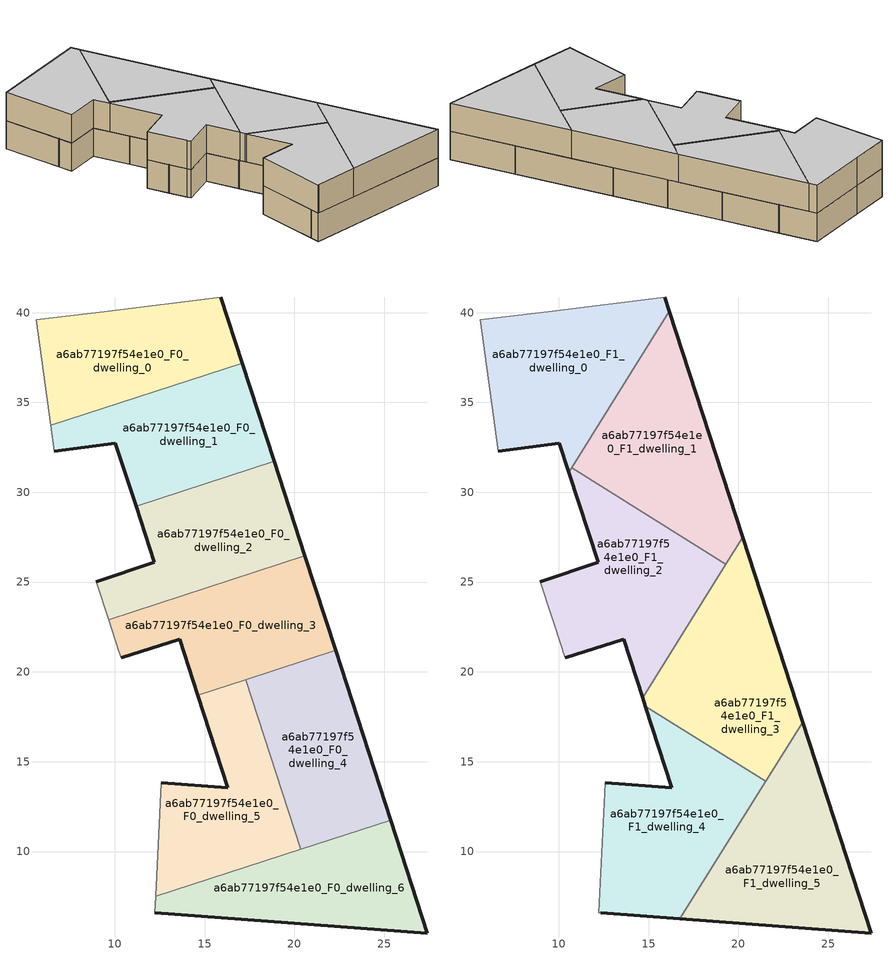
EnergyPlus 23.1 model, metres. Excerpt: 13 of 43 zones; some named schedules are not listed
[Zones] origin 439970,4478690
a6ab77197f54e1e0_F0_dwelling_0
 floor ground (EU_floor_Construction): 17.1,37.19 15.91,40.87 9.63,40.09 5.63,39.6 6.43,33.73 z0
 wall outside (EU_wall_Construction): 15.91,40.87 17.1,37.19 z0:3
 wall to a6ab77197f54e1e0_F0_dwelling_1 (EU_wall_Construction): 17.1,37.19 6.43,33.73 z0:3
 wall adiabatic (EU_wall_Construction): 6.43,33.73 5.63,39.6 9.63,40.09 15.91,40.87 z0:3
a6ab77197f54e1e0_F0_dwelling_1
 floor ground (EU_floor_Construction): 18.88,31.72 17.1,37.19 6.43,33.73 6.63,32.27 10.03,32.74 11.19,29.22 z0
 wall outside (EU_wall_Construction): 17.1,37.19 18.88,31.72 / 11.19,29.22 10.03,32.74 6.63,32.27 z0:3
 wall to a6ab77197f54e1e0_F0_dwelling_2 (EU_wall_Construction): 18.88,31.72 11.19,29.22 z0:3
 wall adiabatic (EU_wall_Construction): 6.63,32.27 6.43,33.73 z0:3
a6ab77197f54e1e0_F0_dwelling_2
 floor ground (EU_floor_Construction): 20.59,26.46 18.88,31.72 11.19,29.22 12.21,26.1 8.98,25.03 9.66,22.91 z0
 wall outside (EU_wall_Construction): 18.88,31.72 20.59,26.46 / 8.98,25.03 12.21,26.1 11.19,29.22 z0:3
 wall to a6ab77197f54e1e0_F0_dwelling_3 (EU_wall_Construction): 20.59,26.46 9.66,22.91 z0:3
 wall adiabatic (EU_wall_Construction): 9.66,22.91 8.98,25.03 z0:3
a6ab77197f54e1e0_F0_dwelling_3
 floor ground (EU_floor_Construction): 22.3,21.19 20.59,26.46 9.66,22.91 10.23,21.16 10.37,20.78 13.62,21.83 14.63,18.7 z0
 wall outside (EU_wall_Construction): 20.59,26.46 22.3,21.19 / 14.63,18.7 13.62,21.83 10.37,20.78 z0:3
 wall adiabatic (EU_wall_Construction): 10.37,20.78 10.23,21.16 9.66,22.91 z0:3
 wall to a6ab77197f54e1e0_F0_dwelling_4 (EU_wall_Construction): 22.3,21.19 17.28,19.56 z0:3
 wall to a6ab77197f54e1e0_F0_dwelling_5 (EU_wall_Construction): 17.28,19.56 14.63,18.7 z0:3
a6ab77197f54e1e0_F0_dwelling_4
 floor ground (EU_floor_Construction): 25.36,11.75 22.3,21.19 17.28,19.56 20.35,10.12 z0
 wall outside (EU_wall_Construction): 22.3,21.19 25.36,11.75 z0:3
 wall to a6ab77197f54e1e0_F0_dwelling_5 (EU_wall_Construction): 20.35,10.12 17.28,19.56 z0:3
 wall to a6ab77197f54e1e0_F0_dwelling_6 (EU_wall_Construction): 25.36,11.75 20.35,10.12 z0:3
 ceiling adiabatic (EU_roof_Construction): 22.3,21.19 25.36,11.75 20.35,10.12 19.94,11.37 21.52,13.9 18.51,15.78 19.17,13.76 17.28,19.56 z3
a6ab77197f54e1e0_F0_dwelling_5
 floor ground (EU_floor_Construction): 20.35,10.12 17.28,19.56 14.63,18.7 16.29,13.55 12.59,13.82 12.28,7.5 z0
 wall outside (EU_wall_Construction): 12.59,13.82 16.29,13.55 14.63,18.7 z0:3
 wall adiabatic (EU_wall_Construction): 12.28,7.5 12.59,13.82 z0:3
 wall to a6ab77197f54e1e0_F0_dwelling_6 (EU_wall_Construction): 20.35,10.12 12.28,7.5 z0:3
a6ab77197f54e1e0_F0_dwelling_6
 floor ground (EU_floor_Construction): 27.4,5.46 25.36,11.75 12.28,7.5 12.23,6.6 z0
 wall outside (EU_wall_Construction): 25.36,11.75 27.4,5.46 12.23,6.6 z0:3
 wall adiabatic (EU_wall_Construction): 12.23,6.6 12.28,7.5 z0:3
a6ab77197f54e1e0_F1_dwelling_0
 floor to a6ab77197f54e1e0_F0_dwelling_0 (EU_floor_Construction): 13.67,36.08 16.16,40.07 15.91,40.87 9.63,40.09 5.63,39.6 6.43,33.73 z3
 floor to a6ab77197f54e1e0_F0_dwelling_1 (EU_floor_Construction): 10.57,31.12 13.67,36.08 6.43,33.73 6.63,32.27 10.03,32.74 z3
 wall outside (EU_wall_Construction): 15.91,40.87 16.16,40.07 / 10.57,31.12 10.03,32.74 6.63,32.27 z3:6
 wall adiabatic (EU_wall_Construction): 6.63,32.27 5.63,39.6 9.63,40.09 15.91,40.87 z3:6
 wall to a6ab77197f54e1e0_F1_dwelling_1 (EU_wall_Construction): 16.16,40.07 10.72,31.36 z3:6
 wall to a6ab77197f54e1e0_F1_dwelling_2 (EU_wall_Construction): 10.72,31.36 10.57,31.12 z3:6
 ceiling to a6ab77197f54e1e0_F2_dwelling_0 (EU_floor_Construction): 15.91,40.87 16.16,40.07 10.57,31.12 10.03,32.74 6.63,32.27 5.63,39.6 9.63,40.09 z6
a6ab77197f54e1e0_F1_dwelling_1
 floor to a6ab77197f54e1e0_F0_dwelling_1 (EU_floor_Construction): 18.88,31.72 17.1,37.19 13.67,36.08 10.72,31.36 13.13,29.85 z3
 floor to a6ab77197f54e1e0_F0_dwelling_0 (EU_floor_Construction): 17.1,37.19 16.16,40.07 13.67,36.08 z3
 floor to a6ab77197f54e1e0_F0_dwelling_2 (EU_floor_Construction): 19.35,26.05 20.25,27.49 18.88,31.72 13.13,29.85 19.25,26.02 z3
 wall outside (EU_wall_Construction): 16.16,40.07 20.25,27.49 z3:6
 wall to a6ab77197f54e1e0_F1_dwelling_2 (EU_wall_Construction): 19.31,25.99 10.72,31.36 z3:6
 wall to a6ab77197f54e1e0_F1_dwelling_3 (EU_wall_Construction): 20.25,27.49 19.31,25.99 z3:6
 ceiling to a6ab77197f54e1e0_F2_dwelling_1 (EU_floor_Construction): 16.16,40.07 20.25,27.49 19.31,25.99 10.72,31.36 z6
a6ab77197f54e1e0_F1_dwelling_2
 floor to a6ab77197f54e1e0_F0_dwelling_2 (EU_floor_Construction): 19.25,26.02 13.13,29.85 11.19,29.22 12.21,26.1 8.98,25.03 9.66,22.91 z3
 floor to a6ab77197f54e1e0_F0_dwelling_3 (EU_floor_Construction): 14.78,18.75 19.31,25.99 19.25,26.02 9.66,22.91 10.21,21.21 10.23,21.16 10.37,20.78 13.62,21.83 14.63,18.7 z3
 floor to a6ab77197f54e1e0_F0_dwelling_1 (EU_floor_Construction): 13.13,29.85 10.72,31.36 10.57,31.12 11.19,29.22 z3
 floor to a6ab77197f54e1e0_F0_dwelling_5 (EU_floor_Construction): 14.67,18.57 14.78,18.75 14.63,18.7 z3
 wall outside (EU_wall_Construction): 8.98,25.03 12.21,26.1 10.57,31.12 / 14.67,18.57 13.62,21.83 10.37,20.78 z3:6
 wall adiabatic (EU_wall_Construction): 10.37,20.78 10.23,21.16 10.21,21.21 8.98,25.03 z3:6
 wall to a6ab77197f54e1e0_F1_dwelling_3 (EU_wall_Construction): 19.31,25.99 14.67,18.57 z3:6
 ceiling to a6ab77197f54e1e0_F2_dwelling_2 (EU_floor_Construction): 19.31,25.99 14.67,18.57 13.62,21.83 10.37,20.78 10.23,21.16 10.21,21.21 8.98,25.03 12.21,26.1 10.57,31.12 10.72,31.36 z6
a6ab77197f54e1e0_F1_dwelling_3
 floor adiabatic (EU_floor_Construction): 21.52,13.9 23.59,17.21 22.3,21.19 17.28,19.56 18.51,15.78 z3
 floor to a6ab77197f54e1e0_F0_dwelling_5 (EU_floor_Construction): 18.51,15.78 17.28,19.56 14.78,18.75 14.67,18.57 14.83,18.09 z3
 floor to a6ab77197f54e1e0_F0_dwelling_2 (EU_floor_Construction): 20.59,26.46 20.25,27.49 19.35,26.05 z3
 floor to a6ab77197f54e1e0_F0_dwelling_3 (EU_floor_Construction): 22.3,21.19 20.59,26.46 19.35,26.05 14.78,18.75 z3
 wall outside (EU_wall_Construction): 20.25,27.49 23.59,17.21 / 14.83,18.09 14.67,18.57 z3:6
 wall to a6ab77197f54e1e0_F1_dwelling_4 (EU_wall_Construction): 21.52,13.9 14.83,18.09 z3:6
 wall to a6ab77197f54e1e0_F1_dwelling_5 (EU_wall_Construction): 23.59,17.21 21.52,13.9 z3:6
 ceiling to a6ab77197f54e1e0_F2_dwelling_3 (EU_floor_Construction): 20.25,27.49 23.59,17.21 21.52,13.9 14.83,18.09 14.67,18.57 z6
a6ab77197f54e1e0_F1_dwelling_4
 floor to a6ab77197f54e1e0_F0_dwelling_5 (EU_floor_Construction): 18.86,9.64 19.94,11.37 18.51,15.78 14.83,18.09 16.29,13.55 12.59,13.82 12.28,7.5 z3
 floor to a6ab77197f54e1e0_F0_dwelling_4 (EU_floor_Construction): 19.94,11.37 21.52,13.9 18.51,15.78 z3
 floor to a6ab77197f54e1e0_F0_dwelling_6 (EU_floor_Construction): 16.75,6.26 18.86,9.64 12.28,7.5 12.23,6.6 12.33,6.59 z3
 wall outside (EU_wall_Construction): 12.59,13.82 16.29,13.55 14.83,18.09 / 16.74,6.26 12.33,6.59 z3:6
 wall adiabatic (EU_wall_Construction): 12.33,6.59 12.23,6.6 12.59,13.82 z3:6
 wall to a6ab77197f54e1e0_F1_dwelling_5 (EU_wall_Construction): 21.52,13.9 16.74,6.26 z3:6
 ceiling to a6ab77197f54e1e0_F2_dwelling_4 (EU_floor_Construction): 21.52,13.9 16.74,6.26 12.33,6.59 12.23,6.6 12.59,13.82 16.29,13.55 14.83,18.09 z6
a6ab77197f54e1e0_F1_dwelling_5
 floor to a6ab77197f54e1e0_F0_dwelling_6 (EU_floor_Construction): 27.4,5.46 25.36,11.75 18.86,9.64 16.75,6.26 z3
 floor to a6ab77197f54e1e0_F0_dwelling_5 (EU_floor_Construction): 20.35,10.12 19.94,11.37 18.86,9.64 z3
 floor adiabatic (EU_floor_Construction): 27.4,5.46 23.59,17.21 18.86,9.64 19.94,11.37 20.35,10.12 25.36,11.75 z3
 wall outside (EU_wall_Construction): 23.59,17.21 27.4,5.46 16.74,6.26 z3:6
 ceiling to a6ab77197f54e1e0_F2_dwelling_5 (EU_floor_Construction): 23.59,17.21 27.4,5.46 16.74,6.26 z6
[Building]
EU S2 Campaign: North Axis=0; Terrain=City; Solar Distribution=FullExterior
[Site:Location]
Madrid: Latitude=40.5; Longitude=-3.5; Time Zone=1; Elevation=609
[SizingPeriod:WeatherFileDays]
AnnualSizingPeriod: Begin Month=1; Begin Day of Month=1; End Month=12; End Day of Month=31; Day of Week for Start Day=Monday; Use Weather File Daylight Saving Period=No; Use Weather File Rain and Snow Indicators=No
[MATERIAL]
EU_InternalMass_Material: Roughness=MediumRough; Thickness=0.1; Conductivity=1; Density=1800; Specific Heat=900; Thermal Absorptance=0.9; Solar Absorptance=0.7; Visible Absorptance=0.7
[MATERIAL:NOMASS] Roughness=MediumRough; Thermal Absorptance=0.9; Solar Absorptance=0.7; Visible Absorptance=0.7
Name | Thermal Resistance
EU_wall_NoMass | 0.459673
EU_roof_NoMass | 0.495815
EU_floor_NoMass | 0.788942
[CONSTRUCTION]
EU_wall_Construction: EU_wall_NoMass
EU_roof_Construction: EU_roof_NoMass
EU_floor_Construction: EU_floor_NoMass
EU_InternalMass_Construction: EU_InternalMass_Material
[ZONE] Type=1; Multiplier=1; Ceiling Height=autocalculate; Floor Area=autocalculate; Part of Total Floor Area=Yes
Name | Volume
a6ab77197f54e1e0_F0_dwelling_0 | 156.963
a6ab77197f54e1e0_F1_dwelling_0 | 183.124
a6ab77197f54e1e0_F0_dwelling_1 | 156.978
a6ab77197f54e1e0_F1_dwelling_1 | 183.125
a6ab77197f54e1e0_F0_dwelling_2 | 156.951
a6ab77197f54e1e0_F1_dwelling_2 | 183.116
a6ab77197f54e1e0_F0_dwelling_3 | 156.969
a6ab77197f54e1e0_F1_dwelling_3 | 183.139
a6ab77197f54e1e0_F0_dwelling_4 | 156.968
a6ab77197f54e1e0_F1_dwelling_4 | 183.128
a6ab77197f54e1e0_F0_dwelling_5 | 156.991
a6ab77197f54e1e0_F1_dwelling_5 | 183.138
a6ab77197f54e1e0_F0_dwelling_6 | 156.974
[INTERNALMASS] Construction=EU_InternalMass_Construction
Name | Zone or ZoneList | Surface Area
a6ab77197f54e1e0_F0_dwelling_0_EU_InternalMass | a6ab77197f54e1e0_F0_dwelling_0 | 52.3208
a6ab77197f54e1e0_F0_dwelling_1_EU_InternalMass | a6ab77197f54e1e0_F0_dwelling_1 | 52.3261
a6ab77197f54e1e0_F0_dwelling_2_EU_InternalMass | a6ab77197f54e1e0_F0_dwelling_2 | 52.3172
a6ab77197f54e1e0_F0_dwelling_3_EU_InternalMass | a6ab77197f54e1e0_F0_dwelling_3 | 52.3228
a6ab77197f54e1e0_F0_dwelling_4_EU_InternalMass | a6ab77197f54e1e0_F0_dwelling_4 | 52.3222
a6ab77197f54e1e0_F0_dwelling_5_EU_InternalMass | a6ab77197f54e1e0_F0_dwelling_5 | 52.329
a6ab77197f54e1e0_F0_dwelling_6_EU_InternalMass | a6ab77197f54e1e0_F0_dwelling_6 | 52.3247
a6ab77197f54e1e0_F1_dwelling_0_EU_InternalMass | a6ab77197f54e1e0_F1_dwelling_0 | 61.0415
a6ab77197f54e1e0_F1_dwelling_1_EU_InternalMass | a6ab77197f54e1e0_F1_dwelling_1 | 61.0413
a6ab77197f54e1e0_F1_dwelling_2_EU_InternalMass | a6ab77197f54e1e0_F1_dwelling_2 | 61.039
a6ab77197f54e1e0_F1_dwelling_3_EU_InternalMass | a6ab77197f54e1e0_F1_dwelling_3 | 61.0459
a6ab77197f54e1e0_F1_dwelling_4_EU_InternalMass | a6ab77197f54e1e0_F1_dwelling_4 | 61.0426
a6ab77197f54e1e0_F1_dwelling_5_EU_InternalMass | a6ab77197f54e1e0_F1_dwelling_5 | 61.0461
[OTHEREQUIPMENT] Fuel Type=Electricity; Design Level Calculation Method=Watts/Area; Power per Zone Floor Area=1; Fraction Latent=0; Fraction Radiant=0; Fraction Lost=0; Carbon Dioxide Generation Rate=0; EndUse Subcategory=EU_Step8_InternalGains
Name | Zone or ZoneList or Space or SpaceList | Schedule
EU_Step8_InternalGain_a6ab77197f54e1e0_F0_dwelling_0_f000 | a6ab77197f54e1e0_F0_dwelling_0 | EU_Step8_GainSchedule_a6ab77197f54e1e0_F0_dwelling_0_f000
EU_Step8_InternalGain_a6ab77197f54e1e0_F0_dwelling_1_f000 | a6ab77197f54e1e0_F0_dwelling_1 | EU_Step8_GainSchedule_a6ab77197f54e1e0_F0_dwelling_1_f000
EU_Step8_InternalGain_a6ab77197f54e1e0_F0_dwelling_2_f000 | a6ab77197f54e1e0_F0_dwelling_2 | EU_Step8_GainSchedule_a6ab77197f54e1e0_F0_dwelling_2_f000
EU_Step8_InternalGain_a6ab77197f54e1e0_F0_dwelling_3_f000 | a6ab77197f54e1e0_F0_dwelling_3 | EU_Step8_GainSchedule_a6ab77197f54e1e0_F0_dwelling_3_f000
EU_Step8_InternalGain_a6ab77197f54e1e0_F0_dwelling_4_f000 | a6ab77197f54e1e0_F0_dwelling_4 | EU_Step8_GainSchedule_a6ab77197f54e1e0_F0_dwelling_4_f000
EU_Step8_InternalGain_a6ab77197f54e1e0_F0_dwelling_5_f000 | a6ab77197f54e1e0_F0_dwelling_5 | EU_Step8_GainSchedule_a6ab77197f54e1e0_F0_dwelling_5_f000
EU_Step8_InternalGain_a6ab77197f54e1e0_F0_dwelling_6_f000 | a6ab77197f54e1e0_F0_dwelling_6 | EU_Step8_GainSchedule_a6ab77197f54e1e0_F0_dwelling_6_f000
EU_Step8_InternalGain_a6ab77197f54e1e0_F1_dwelling_0_f000 | a6ab77197f54e1e0_F1_dwelling_0 | EU_Step8_GainSchedule_a6ab77197f54e1e0_F1_dwelling_0_f000
EU_Step8_InternalGain_a6ab77197f54e1e0_F1_dwelling_1_f000 | a6ab77197f54e1e0_F1_dwelling_1 | EU_Step8_GainSchedule_a6ab77197f54e1e0_F1_dwelling_1_f000
EU_Step8_InternalGain_a6ab77197f54e1e0_F1_dwelling_2_f000 | a6ab77197f54e1e0_F1_dwelling_2 | EU_Step8_GainSchedule_a6ab77197f54e1e0_F1_dwelling_2_f000
EU_Step8_InternalGain_a6ab77197f54e1e0_F1_dwelling_3_f000 | a6ab77197f54e1e0_F1_dwelling_3 | EU_Step8_GainSchedule_a6ab77197f54e1e0_F1_dwelling_3_f000
EU_Step8_InternalGain_a6ab77197f54e1e0_F1_dwelling_4_f000 | a6ab77197f54e1e0_F1_dwelling_4 | EU_Step8_GainSchedule_a6ab77197f54e1e0_F1_dwelling_4_f000
EU_Step8_InternalGain_a6ab77197f54e1e0_F1_dwelling_5_f000 | a6ab77197f54e1e0_F1_dwelling_5 | EU_Step8_GainSchedule_a6ab77197f54e1e0_F1_dwelling_5_f000
[ZONEVENTILATION:DESIGNFLOWRATE] Schedule=EU_AlwaysOn; Design Flow Rate Calculation Method=AirChanges/Hour; Air Changes per Hour=0.719161; Ventilation Type=Natural; Fan Pressure Rise=0; Fan Total Efficiency=1; Constant Term Coefficient=1; Temperature Term Coefficient=0; Velocity Term Coefficient=0; Velocity Squared Term Coefficient=0; Minimum Indoor Temperature=-100; Maximum Indoor Temperature=100; Delta Temperature=-100; Minimum Outdoor Temperature=-100; Maximum Outdoor Temperature=100; Maximum Wind Speed=40
Name | Zone or ZoneList or Space or SpaceList
EU_ConstantAir_a6ab77197f54e1e0_F0_dwelling_0 | a6ab77197f54e1e0_F0_dwelling_0
EU_ConstantAir_a6ab77197f54e1e0_F0_dwelling_1 | a6ab77197f54e1e0_F0_dwelling_1
EU_ConstantAir_a6ab77197f54e1e0_F0_dwelling_2 | a6ab77197f54e1e0_F0_dwelling_2
EU_ConstantAir_a6ab77197f54e1e0_F0_dwelling_3 | a6ab77197f54e1e0_F0_dwelling_3
EU_ConstantAir_a6ab77197f54e1e0_F0_dwelling_4 | a6ab77197f54e1e0_F0_dwelling_4
EU_ConstantAir_a6ab77197f54e1e0_F0_dwelling_5 | a6ab77197f54e1e0_F0_dwelling_5
EU_ConstantAir_a6ab77197f54e1e0_F0_dwelling_6 | a6ab77197f54e1e0_F0_dwelling_6
EU_ConstantAir_a6ab77197f54e1e0_F1_dwelling_0 | a6ab77197f54e1e0_F1_dwelling_0
EU_ConstantAir_a6ab77197f54e1e0_F1_dwelling_1 | a6ab77197f54e1e0_F1_dwelling_1
EU_ConstantAir_a6ab77197f54e1e0_F1_dwelling_2 | a6ab77197f54e1e0_F1_dwelling_2
EU_ConstantAir_a6ab77197f54e1e0_F1_dwelling_3 | a6ab77197f54e1e0_F1_dwelling_3
EU_ConstantAir_a6ab77197f54e1e0_F1_dwelling_4 | a6ab77197f54e1e0_F1_dwelling_4
EU_ConstantAir_a6ab77197f54e1e0_F1_dwelling_5 | a6ab77197f54e1e0_F1_dwelling_5
[HVACTEMPLATE:THERMOSTAT] Constant Heating Setpoint=20; Constant Cooling Setpoint=50
EU_HeatOnly_a6ab77197f54e1e0_F0_dwelling_0; EU_HeatOnly_a6ab77197f54e1e0_F0_dwelling_1; EU_HeatOnly_a6ab77197f54e1e0_F0_dwelling_2; EU_HeatOnly_a6ab77197f54e1e0_F0_dwelling_3; EU_HeatOnly_a6ab77197f54e1e0_F0_dwelling_4; EU_HeatOnly_a6ab77197f54e1e0_F0_dwelling_5; EU_HeatOnly_a6ab77197f54e1e0_F0_dwelling_6; EU_HeatOnly_a6ab77197f54e1e0_F1_dwelling_0; EU_HeatOnly_a6ab77197f54e1e0_F1_dwelling_1; EU_HeatOnly_a6ab77197f54e1e0_F1_dwelling_2; EU_HeatOnly_a6ab77197f54e1e0_F1_dwelling_3; EU_HeatOnly_a6ab77197f54e1e0_F1_dwelling_4; EU_HeatOnly_a6ab77197f54e1e0_F1_dwelling_5; EU_HeatOnly_a6ab77197f54e1e0_F2_dwelling_0; EU_HeatOnly_a6ab77197f54e1e0_F2_dwelling_1; EU_HeatOnly_a6ab77197f54e1e0_F2_dwelling_2; EU_HeatOnly_a6ab77197f54e1e0_F2_dwelling_3; EU_HeatOnly_a6ab77197f54e1e0_F2_dwelling_4; EU_HeatOnly_a6ab77197f54e1e0_F2_dwelling_5; EU_HeatOnly_a6ab77197f54e1e0_F3_dwelling_0; EU_HeatOnly_a6ab77197f54e1e0_F3_dwelling_1; EU_HeatOnly_a6ab77197f54e1e0_F3_dwelling_2; EU_HeatOnly_a6ab77197f54e1e0_F3_dwelling_3; EU_HeatOnly_a6ab77197f54e1e0_F3_dwelling_4; EU_HeatOnly_a6ab77197f54e1e0_F3_dwelling_5; EU_HeatOnly_a6ab77197f54e1e0_F4_dwelling_0; EU_HeatOnly_a6ab77197f54e1e0_F4_dwelling_1; EU_HeatOnly_a6ab77197f54e1e0_F4_dwelling_2; EU_HeatOnly_a6ab77197f54e1e0_F4_dwelling_3; EU_HeatOnly_a6ab77197f54e1e0_F4_dwelling_4; EU_HeatOnly_a6ab77197f54e1e0_F4_dwelling_5; EU_HeatOnly_a6ab77197f54e1e0_F5_dwelling_0; EU_HeatOnly_a6ab77197f54e1e0_F5_dwelling_1; EU_HeatOnly_a6ab77197f54e1e0_F5_dwelling_2; EU_HeatOnly_a6ab77197f54e1e0_F5_dwelling_3; EU_HeatOnly_a6ab77197f54e1e0_F5_dwelling_4; EU_HeatOnly_a6ab77197f54e1e0_F5_dwelling_5; EU_HeatOnly_a6ab77197f54e1e0_F6_dwelling_0; EU_HeatOnly_a6ab77197f54e1e0_F6_dwelling_1; EU_HeatOnly_a6ab77197f54e1e0_F6_dwelling_2; EU_HeatOnly_a6ab77197f54e1e0_F6_dwelling_3; EU_HeatOnly_a6ab77197f54e1e0_F6_dwelling_4; EU_HeatOnly_a6ab77197f54e1e0_F6_dwelling_5
[HVACTEMPLATE:ZONE:IDEALLOADSAIRSYSTEM] System Availability Schedule=EU_AlwaysOn; Maximum Heating Supply Air Temperature=50; Minimum Cooling Supply Air Temperature=13; Maximum Heating Supply Air Humidity Ratio=0.0156; Minimum Cooling Supply Air Humidity Ratio=0.0077; Heating Limit=NoLimit; Cooling Limit=NoLimit; Heating Availability Schedule=EU_AlwaysOn; Cooling Availability Schedule=EU_CoolingOff; Dehumidification Control Type=ConstantSensibleHeatRatio; Cooling Sensible Heat Ratio=0.7; Dehumidification Setpoint=60; Humidification Control Type=None; Humidification Setpoint=30; Outdoor Air Method=None; Outdoor Air Flow Rate per Person=0.00944; Outdoor Air Flow Rate per Zone Floor Area=0; Outdoor Air Flow Rate per Zone=0; Demand Controlled Ventilation Type=None; Outdoor Air Economizer Type=NoEconomizer; Heat Recovery Type=None; Sensible Heat Recovery Effectiveness=0.7; Latent Heat Recovery Effectiveness=0.65
Name | Template Thermostat
a6ab77197f54e1e0_F0_dwelling_0 | EU_HeatOnly_a6ab77197f54e1e0_F0_dwelling_0
a6ab77197f54e1e0_F0_dwelling_1 | EU_HeatOnly_a6ab77197f54e1e0_F0_dwelling_1
a6ab77197f54e1e0_F0_dwelling_2 | EU_HeatOnly_a6ab77197f54e1e0_F0_dwelling_2
a6ab77197f54e1e0_F0_dwelling_3 | EU_HeatOnly_a6ab77197f54e1e0_F0_dwelling_3
a6ab77197f54e1e0_F0_dwelling_4 | EU_HeatOnly_a6ab77197f54e1e0_F0_dwelling_4
a6ab77197f54e1e0_F0_dwelling_5 | EU_HeatOnly_a6ab77197f54e1e0_F0_dwelling_5
a6ab77197f54e1e0_F0_dwelling_6 | EU_HeatOnly_a6ab77197f54e1e0_F0_dwelling_6
a6ab77197f54e1e0_F1_dwelling_0 | EU_HeatOnly_a6ab77197f54e1e0_F1_dwelling_0
a6ab77197f54e1e0_F1_dwelling_1 | EU_HeatOnly_a6ab77197f54e1e0_F1_dwelling_1
a6ab77197f54e1e0_F1_dwelling_2 | EU_HeatOnly_a6ab77197f54e1e0_F1_dwelling_2
